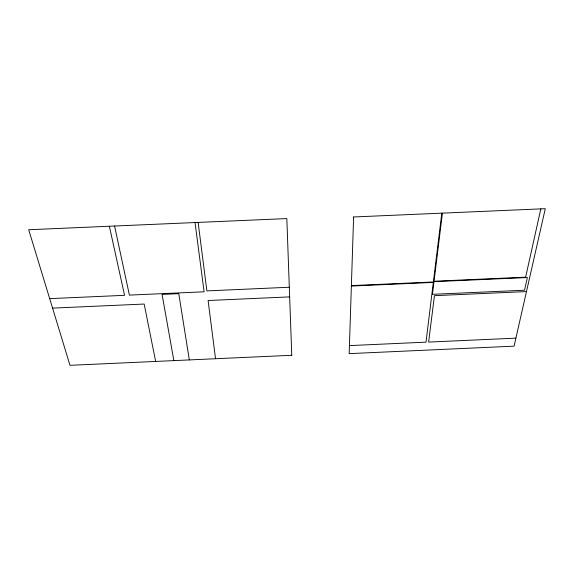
<?xml version="1.0" encoding="UTF-8"?>
<svg xmlns="http://www.w3.org/2000/svg" width="574" height="574" viewBox="0 0 574 574"><rect width="100%" height="100%" fill="white"/><g stroke="black" fill="none" stroke-linecap="round" stroke-linejoin="round"><path stroke-width="0.86" d="M441.793 213.155L433.37 281.97L351.381 285.601M442.425 213.126L434.044 281.231L525.626 277.177L540.823 208.871M526.48 291.578L434.446 295.675L428.62 342.082L515.904 338.143M349.437 345.605L426.008 342.147L433.313 282.422L351.367 286.053M289.31 287.244L206.87 290.889L198.13 222.411M49.687 298.638L124.558 295.323L109.369 226.249M289.655 296.887L208.097 300.511L215.53 358.736M52.571 308.116L144.174 304.048L155.654 361.448M114.578 226.027L129.401 295.108L204.1 291.8L195.038 222.547M173.865 360.623L162.076 294.397L178.772 293.658L189.327 359.92M353.613 216.972L349.171 353.634L514.082 346.165L545.3 208.678L353.613 216.972M433.987 281.683L432.437 294.311L524.528 290.222L527.377 277.543L433.987 281.683M291.757 355.284L69.992 365.322L28.7 229.736L286.835 218.579L291.757 355.284"/></g></svg>
